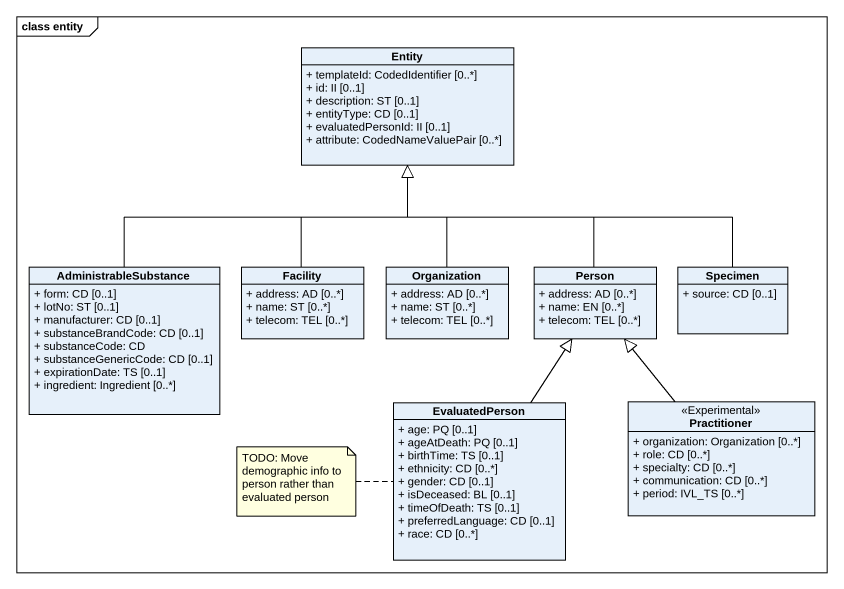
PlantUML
@startuml
mainframe class entity
hide circle
hide empty members
skinparam classAttributeIconSize 0
class "Entity" as Entity_ {
  + templateId: CodedIdentifier [0..*]
  + id: II [0..1]
  + description: ST [0..1]
  + entityType: CD [0..1]
  + evaluatedPersonId: II [0..1]
  + attribute: CodedNameValuePair [0..*]
}
class AdministrableSubstance {
  + form: CD [0..1]
  + lotNo: ST [0..1]
  + manufacturer: CD [0..1]
  + substanceBrandCode: CD [0..1]
  + substanceCode: CD
  + substanceGenericCode: CD [0..1]
  + expirationDate: TS [0..1]
  + ingredient: Ingredient [0..*]
}
class Facility {
  + address: AD [0..*]
  + name: ST [0..*]
  + telecom: TEL [0..*]
}
class Organization {
  + address: AD [0..*]
  + name: ST [0..*]
  + telecom: TEL [0..*]
}
class "Person" as Person_ {
  + address: AD [0..*]
  + name: EN [0..*]
  + telecom: TEL [0..*]
}
class Specimen {
  + source: CD [0..1]
}
class EvaluatedPerson {
  + age: PQ [0..1]
  + ageAtDeath: PQ [0..1]
  + birthTime: TS [0..1]
  + ethnicity: CD [0..*]
  + gender: CD [0..1]
  + isDeceased: BL [0..1]
  + timeOfDeath: TS [0..1]
  + preferredLanguage: CD [0..1]
  + race: CD [0..*]
}
class Practitioner <<Experimental>> {
  + organization: Organization [0..*]
  + role: CD [0..*]
  + specialty: CD [0..*]
  + communication: CD [0..*]
  + period: IVL_TS [0..*]
}
AdministrableSubstance -up-|> Entity_
Facility -up-|> Entity_
Organization -up-|> Entity_
Person_ -up-|> Entity_
Specimen -left-|> Entity_
EvaluatedPerson -up-|> Person_
Practitioner -up-|> Person_
note left of EvaluatedPerson : TODO: Move demographic info to person rather than evaluated person
@enduml
